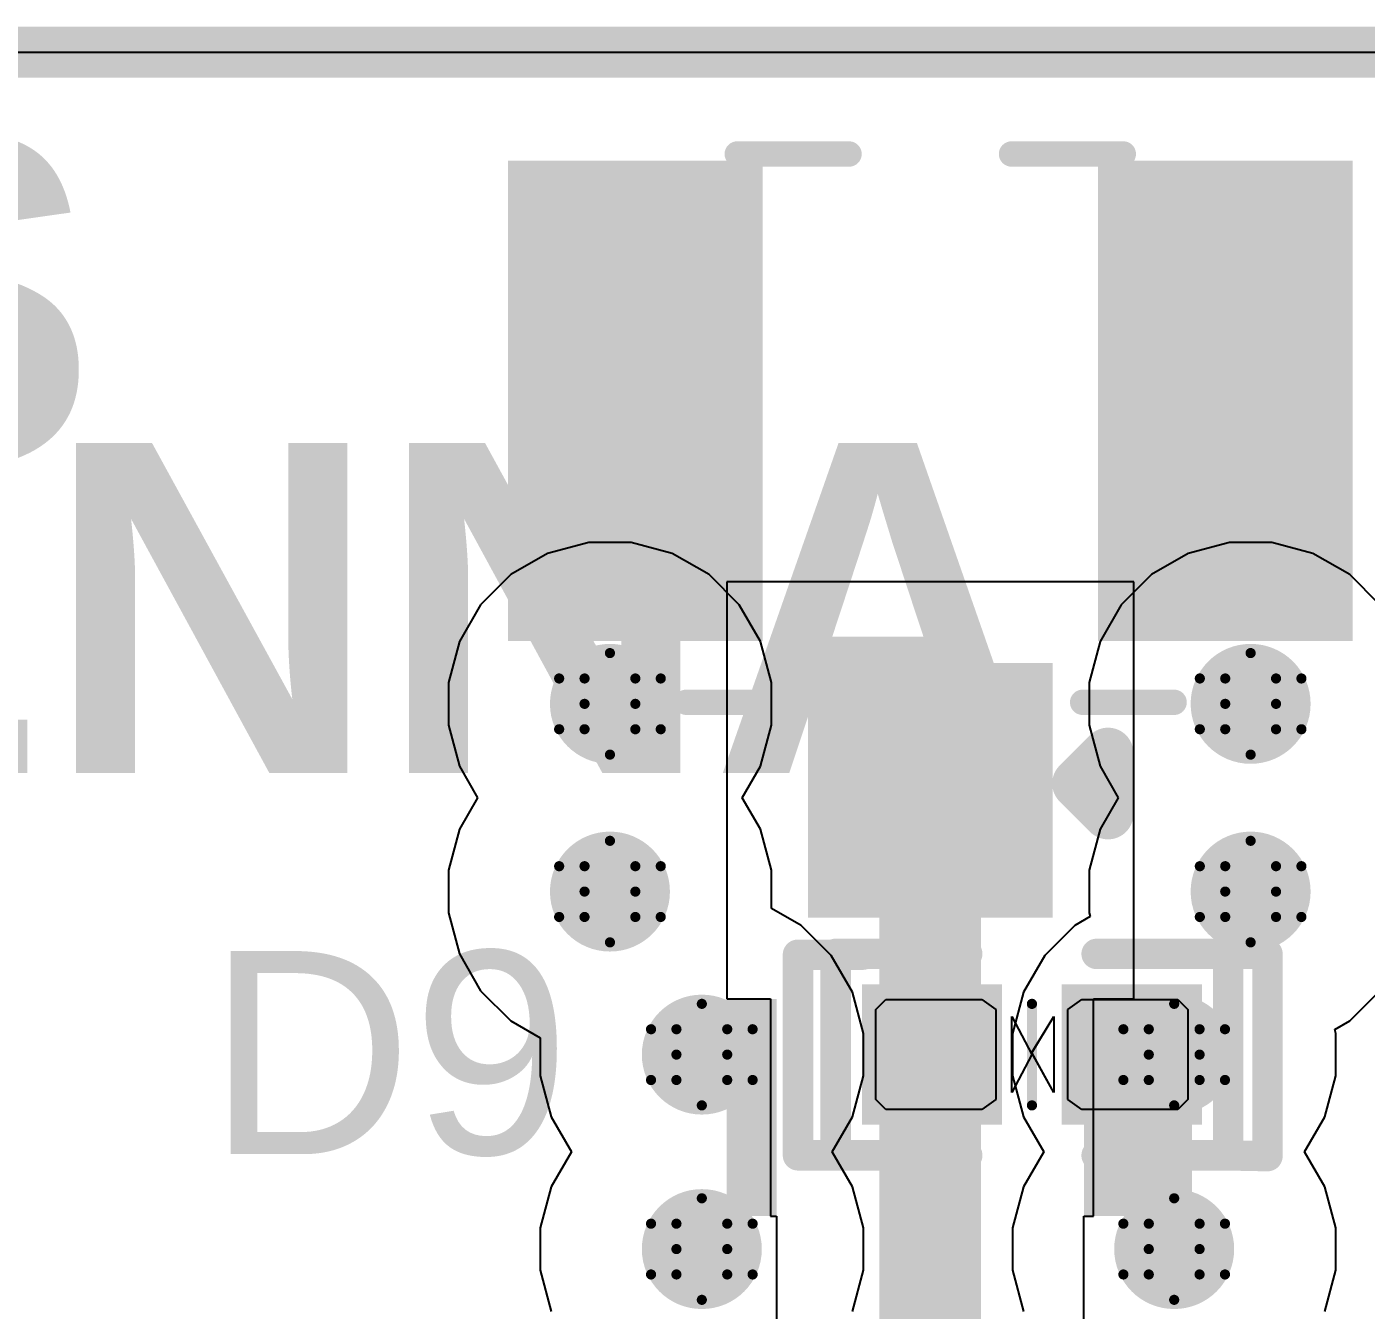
# Model space of a CAD drawing. Header units: inches. Extents: x -3 to 5437, y -3 to 5435.
# Drawn here: x 72.14 to 78.84, y 114.93 to 121.35 of the extents above; entities that cross this region are included whole.
import ezdxf

# ---------------------------------------------------------------- set-up
doc = ezdxf.new("R2010")
doc.units = ezdxf.units.IN
for name, color, linetype in [('Board Outline', 216, 'Continuous'), ('Bottom Layer', 5, 'Continuous'), ('Drill Drawing', 1, 'Continuous'), ('GND', 16, 'Continuous'), ('Mechanical 15', 56, 'Continuous'), ('PWR', 76, 'Continuous'), ('Top Layer', 1, 'Continuous'), ('Top Overlay', 2, 'Continuous'), ('Top Paste', 8, 'Continuous'), ('Top Solder', 216, 'Continuous'), ('Via Holes', 16, 'Continuous')]:
    doc.layers.add(name, color=color, linetype=linetype)
doc.styles.add('Arial', font='', dxfattribs={"height": 0.2})
doc.styles.add('Arial_Bold', font='', dxfattribs={"height": 0.2})
doc.styles.get('Arial').set_extended_font_data('Arial')
doc.styles.get('Arial_Bold').set_extended_font_data('Arial', bold=True)

# ---------------------------------------------------------------- blocks, each defined once
blk = doc.blocks.new('TPESD0402G03V_69')
at = {"layer": 'Top Layer'}
for points in [[(-0.8, 0.3), (-0.2, 0.3), (-0.2, -0.3), (-0.8, -0.3)], [(0.2, 0.3), (0.8, 0.3), (0.8, -0.3), (0.2, -0.3)]]:
    blk.add_hatch(color=1, dxfattribs=at).paths.add_polyline_path(points)
at = {"layer": 'Top Solder'}
for points in [[(-0.8508, 0.3508), (-0.1492, 0.3508), (-0.1492, -0.3508), (-0.8508, -0.3508)], [(0.1492, 0.3508), (0.8508, 0.3508), (0.8508, -0.3508), (0.1492, -0.3508)]]:
    blk.add_hatch(color=216, dxfattribs=at).paths.add_polyline_path(points)
at = {"layer": 'Mechanical 15'}
for p, q in [((-0.1099, 0.19), (0.0001, -0.0098)), ((-0.1099, -0.0099), (-0.1099, 0.19)), ((0.0001, 0.0001), (0.1002, 0.19)), ((0.1002, 0.19), (0.1002, -0.1899)), ((0.1002, -0.1899), (0.0001, 0.0001)), ((0.0001, -0.0098), (-0.1099, -0.1899)), ((-0.1099, -0.1899), (-0.1099, -0.0099))]:
    blk.add_line(p, q, dxfattribs=at)
at = {"layer": 'Top Overlay'}
for p, q in [((-0.11, -0.0099), (-0.1099, 0.1901)), ((-0.1099, 0.1901), (0.0001, -0.0097)), ((0.0001, 0.0001), (0.1001, 0.1901)), ((0.1001, 0.1901), (0.1001, -0.1899)), ((0.1001, -0.1899), (0.0001, 0.0001)), ((-0.1099, -0.1899), (-0.11, -0.0099)), ((0.0001, -0.0097), (-0.1099, -0.1899))]:
    blk.add_line(p, q, dxfattribs=at)
for points in [[(-1.1777, 0.5081, 0.152, 0.152, 0), (-1.1777, -0.5039, 0.152, 0.152, 0)], [(-0.9811, 0.5042, 0.152, 0.152, 0), (-1.1777, 0.5081, 0.152, 0.152, 0)], [(-0.9811, 0.5042, 0.1524, 0.1524, 0), (-0.9811, -0.5039, 0.1524, 0.1524, 0)], [(-0.3235, 0.5042, 0.1524, 0.1524, 0), (-0.9811, 0.5042, 0.1524, 0.1524, 0)], [(-0.9811, 0.5042, 0.1524, 0.1524, 0), (-0.9811, -0.5039, 0.1524, 0.1524, 0)], [(0.9815, 0.504, 0.1524, 0.1524, 0), (0.3239, 0.504, 0.1524, 0.1524, 0)], [(0.9815, 0.504, 0.1524, 0.1524, 0), (0.9815, -0.504, 0.1524, 0.1524, 0)], [(1.1702, 0.504, 0.152, 0.152, 0), (0.9815, 0.504, 0.152, 0.152, 0)], [(1.1702, 0.504, 0.152, 0.152, 0), (1.1702, -0.4999, 0.152, 0.152, 0)], [(0.0001, 0.2541, 0.051, 0.051, 0), (0.0001, -0.2539, 0.051, 0.051, 0)], [(-0.9745, -0.5039, 0.152, 0.152, 0), (-1.1777, -0.5039, 0.152, 0.152, 0)], [(-0.9811, -0.5039, 0.152, 0.152, 0), (-1.1698, -0.5039, 0.152, 0.152, 0)], [(-0.3235, -0.5039, 0.1524, 0.1524, 0), (-0.9811, -0.5039, 0.1524, 0.1524, 0)], [(-0.3235, -0.5039, 0.1524, 0.1524, 0), (-0.9811, -0.5039, 0.1524, 0.1524, 0)], [(0.9815, -0.504, 0.1524, 0.1524, 0), (0.3239, -0.504, 0.1524, 0.1524, 0)], [(1.1702, -0.4999, 0.152, 0.152, 0), (0.8471, -0.4999, 0.152, 0.152, 0)]]:
    blk.add_lwpolyline(points, format="xyseb", dxfattribs=at)
for points in [[(-1.2157, 0.5081, 0.076, 0.076, 1), (-1.1397, 0.5081, 0.076, 0.076, 1)], [(-1.2157, 0.5081, 0.076, 0.076, 1), (-1.1397, 0.5081, 0.076, 0.076, 1)], [(-1.0192, 0.5042, 0.0762, 0.0762, 1), (-0.943, 0.5042, 0.0762, 0.0762, 1)], [(-1.0192, 0.5042, 0.0762, 0.0762, 1), (-0.943, 0.5042, 0.0762, 0.0762, 1)], [(-1.0192, 0.5042, 0.0762, 0.0762, 1), (-0.943, 0.5042, 0.0762, 0.0762, 1)], [(-1.0191, 0.5042, 0.076, 0.076, 1), (-0.9431, 0.5042, 0.076, 0.076, 1)], [(-0.3616, 0.5042, 0.0762, 0.0762, 1), (-0.2854, 0.5042, 0.0762, 0.0762, 1)], [(0.2858, 0.504, 0.0762, 0.0762, 1), (0.362, 0.504, 0.0762, 0.0762, 1)], [(0.9434, 0.504, 0.0762, 0.0762, 1), (1.0196, 0.504, 0.0762, 0.0762, 1)], [(0.9434, 0.504, 0.0762, 0.0762, 1), (1.0196, 0.504, 0.0762, 0.0762, 1)], [(0.9435, 0.504, 0.076, 0.076, 1), (1.0195, 0.504, 0.076, 0.076, 1)], [(1.1322, 0.504, 0.076, 0.076, 1), (1.2082, 0.504, 0.076, 0.076, 1)], [(1.1322, 0.504, 0.076, 0.076, 1), (1.2082, 0.504, 0.076, 0.076, 1)], [(-0.0127, 0.2541, 0.0255, 0.0255, 1), (0.0128, 0.2541, 0.0255, 0.0255, 1)], [(-0.0127, -0.2539, 0.0255, 0.0255, 1), (0.0128, -0.2539, 0.0255, 0.0255, 1)], [(-1.2157, -0.5039, 0.076, 0.076, 1), (-1.1397, -0.5039, 0.076, 0.076, 1)], [(-1.2157, -0.5039, 0.076, 0.076, 1), (-1.1397, -0.5039, 0.076, 0.076, 1)], [(-1.2078, -0.5039, 0.076, 0.076, 1), (-1.1318, -0.5039, 0.076, 0.076, 1)], [(-1.0192, -0.5039, 0.0762, 0.0762, 1), (-0.943, -0.5039, 0.0762, 0.0762, 1)], [(-1.0192, -0.5039, 0.0762, 0.0762, 1), (-0.943, -0.5039, 0.0762, 0.0762, 1)], [(-1.0192, -0.5039, 0.0762, 0.0762, 1), (-0.943, -0.5039, 0.0762, 0.0762, 1)], [(-1.0192, -0.5039, 0.0762, 0.0762, 1), (-0.943, -0.5039, 0.0762, 0.0762, 1)], [(-1.0191, -0.5039, 0.076, 0.076, 1), (-0.9431, -0.5039, 0.076, 0.076, 1)], [(-1.0125, -0.5039, 0.076, 0.076, 1), (-0.9365, -0.5039, 0.076, 0.076, 1)], [(-0.3616, -0.5039, 0.0762, 0.0762, 1), (-0.2854, -0.5039, 0.0762, 0.0762, 1)], [(-0.3616, -0.5039, 0.0762, 0.0762, 1), (-0.2854, -0.5039, 0.0762, 0.0762, 1)], [(0.2858, -0.504, 0.0762, 0.0762, 1), (0.362, -0.504, 0.0762, 0.0762, 1)], [(0.8091, -0.4999, 0.076, 0.076, 1), (0.8851, -0.4999, 0.076, 0.076, 1)], [(0.9434, -0.504, 0.0762, 0.0762, 1), (1.0196, -0.504, 0.0762, 0.0762, 1)], [(0.9434, -0.504, 0.0762, 0.0762, 1), (1.0196, -0.504, 0.0762, 0.0762, 1)], [(1.1322, -0.4999, 0.076, 0.076, 1), (1.2082, -0.4999, 0.076, 0.076, 1)], [(1.1322, -0.4999, 0.076, 0.076, 1), (1.2082, -0.4999, 0.076, 0.076, 1)]]:
    blk.add_lwpolyline(points, format="xyseb", close=True, dxfattribs=at)
at = {"layer": 'Top Paste'}
for p, q in [((-0.78, 0.2247), (-0.7299, 0.2748)), ((-0.7299, 0.2748), (-0.2499, 0.2748)), ((-0.2499, 0.2748), (-0.18, 0.2247)), ((0.1801, 0.2247), (0.2501, 0.2748)), ((0.2501, 0.2748), (0.73, 0.2748)), ((0.73, 0.2748), (0.7801, 0.2247)), ((-0.78, -0.2252), (-0.78, 0.2247)), ((-0.18, 0.2247), (-0.18, -0.2252)), ((0.1801, -0.2252), (0.1801, 0.2247)), ((0.7801, 0.2247), (0.7801, -0.2252)), ((-0.7299, -0.2753), (-0.78, -0.2252)), ((-0.18, -0.2252), (-0.2499, -0.2753)), ((0.2501, -0.2753), (0.1801, -0.2252)), ((0.7801, -0.2252), (0.73, -0.2753)), ((-0.2499, -0.2753), (-0.7299, -0.2753)), ((0.73, -0.2753), (0.2501, -0.2753))]:
    blk.add_line(p, q, dxfattribs=at)
blk = doc.blocks.new('U_FL_R_SMT_1_80___207')
at = {"layer": 'Top Layer'}
for points in [[(-2.01, 2.0742), (-0.94, 2.0742), (-0.94, -0.1258), (-2.01, -0.1258)], [(0.94, 2.0742), (2.01, 2.0742), (2.01, -0.1258), (0.94, -0.1258)], [(-0.51, -0.4392), (0.51, -0.4392), (0.51, -1.5092), (-0.51, -1.5092)]]:
    blk.add_hatch(color=1, dxfattribs=at).paths.add_polyline_path(points)
at = {"layer": 'Top Paste'}
for points in [[(-2.01, 2.0742), (-0.94, 2.0742), (-0.94, -0.1258), (-2.01, -0.1258)], [(0.94, 2.0742), (2.01, 2.0742), (2.01, -0.1258), (0.94, -0.1258)], [(-0.51, -0.4392), (0.51, -0.4392), (0.51, -1.5092), (-0.51, -1.5092)]]:
    blk.add_hatch(color=8, dxfattribs=at).paths.add_polyline_path(points)
at = {"layer": 'Top Solder'}
for points in [[(-2.1116, 2.1758), (-0.8384, 2.1758), (-0.8384, -0.2274), (-2.1116, -0.2274)], [(0.8384, 2.1758), (2.1116, 2.1758), (2.1116, -0.2274), (0.8384, -0.2274)], [(-0.6116, -0.3376), (0.6116, -0.3376), (0.6116, -1.6108), (-0.6116, -1.6108)]]:
    blk.add_hatch(color=216, dxfattribs=at).paths.add_polyline_path(points)
at = {"layer": 'Top Overlay'}
for points in [[(-0.9652, 2.2098, 0.127, 0.127, 0), (-0.4064, 2.2098, 0.127, 0.127, 0)], [(0.4064, 2.2098, 0.127, 0.127, 0), (0.9652, 2.2098, 0.127, 0.127, 0)], [(-1.2192, -0.5334, 0.127, 0.127, 0), (-0.762, -0.5334, 0.127, 0.127, 0)], [(0.762, -0.5334, 0.127, 0.127, 0), (1.2192, -0.5334, 0.127, 0.127, 0)], [(0.7366, -0.9398, 0.254, 0.254, 0), (0.889, -0.7874, 0.254, 0.254, 0)], [(0.889, -1.0922, 0.254, 0.254, 0), (0.889, -0.7874, 0.254, 0.254, 0)], [(0.7366, -0.9398, 0.254, 0.254, 0), (0.889, -1.0922, 0.254, 0.254, 0)]]:
    blk.add_lwpolyline(points, format="xyseb", dxfattribs=at)
for points in [[(-0.997, 2.2098, 0.0635, 0.0635, 1), (-0.9334, 2.2098, 0.0635, 0.0635, 1)], [(-0.4381, 2.2098, 0.0635, 0.0635, 1), (-0.3746, 2.2098, 0.0635, 0.0635, 1)], [(0.3747, 2.2098, 0.0635, 0.0635, 1), (0.4382, 2.2098, 0.0635, 0.0635, 1)], [(0.9335, 2.2098, 0.0635, 0.0635, 1), (0.997, 2.2098, 0.0635, 0.0635, 1)], [(-1.251, -0.5334, 0.0635, 0.0635, 1), (-1.1874, -0.5334, 0.0635, 0.0635, 1)], [(-0.7937, -0.5334, 0.0635, 0.0635, 1), (-0.7302, -0.5334, 0.0635, 0.0635, 1)], [(0.7303, -0.5334, 0.0635, 0.0635, 1), (0.7938, -0.5334, 0.0635, 0.0635, 1)], [(1.1875, -0.5334, 0.0635, 0.0635, 1), (1.251, -0.5334, 0.0635, 0.0635, 1)], [(0.8255, -0.7874, 0.127, 0.127, 1), (0.9525, -0.7874, 0.127, 0.127, 1)], [(0.8255, -0.7874, 0.127, 0.127, 1), (0.9525, -0.7874, 0.127, 0.127, 1)], [(0.6731, -0.9398, 0.127, 0.127, 1), (0.8001, -0.9398, 0.127, 0.127, 1)], [(0.6731, -0.9398, 0.127, 0.127, 1), (0.8001, -0.9398, 0.127, 0.127, 1)], [(0.8255, -1.0922, 0.127, 0.127, 1), (0.9525, -1.0922, 0.127, 0.127, 1)], [(0.8255, -1.0922, 0.127, 0.127, 1), (0.9525, -1.0922, 0.127, 0.127, 1)]]:
    blk.add_lwpolyline(points, format="xyseb", close=True, dxfattribs=at)

msp = doc.modelspace()

# ---------------------------------------------------------------- hatches: boundary and pattern name
at = {"layer": 'Bottom Layer'}
h = msp.add_hatch(color=5, dxfattribs=at)
edge = h.paths.add_edge_path()
edge.add_arc((75.0547, 117.9599), 0.3, 0, 360)
h = msp.add_hatch(color=5, dxfattribs=at)
edge = h.paths.add_edge_path()
edge.add_arc((78.2587, 117.9599), 0.3, 0, 360)
h = msp.add_hatch(color=5, dxfattribs=at)
edge = h.paths.add_edge_path()
edge.add_arc((75.0547, 117.0207), 0.3, 0, 360)
h = msp.add_hatch(color=5, dxfattribs=at)
edge = h.paths.add_edge_path()
edge.add_arc((78.2587, 117.0207), 0.3, 0, 360)
h = msp.add_hatch(color=5, dxfattribs=at)
edge = h.paths.add_edge_path()
edge.add_arc((75.5142, 116.205), 0.3, 0, 360)
h = msp.add_hatch(color=5, dxfattribs=at)
edge = h.paths.add_edge_path()
edge.add_arc((77.8764, 116.205), 0.3, 0, 360)
h = msp.add_hatch(color=5, dxfattribs=at)
edge = h.paths.add_edge_path()
edge.add_arc((75.5142, 115.2321), 0.3, 0, 360)
h = msp.add_hatch(color=5, dxfattribs=at)
edge = h.paths.add_edge_path()
edge.add_arc((77.8764, 115.2321), 0.3, 0, 360)
at = {"layer": 'GND'}
h = msp.add_hatch(color=16, dxfattribs=at)
edge = h.paths.add_edge_path()
edge.add_arc((75.0547, 117.9599), 0.3, 0, 360)
h = msp.add_hatch(color=16, dxfattribs=at)
edge = h.paths.add_edge_path()
edge.add_arc((78.2587, 117.9599), 0.3, 0, 360)
h = msp.add_hatch(color=16, dxfattribs=at)
edge = h.paths.add_edge_path()
edge.add_arc((75.0547, 117.0207), 0.3, 0, 360)
h = msp.add_hatch(color=16, dxfattribs=at)
edge = h.paths.add_edge_path()
edge.add_arc((78.2587, 117.0207), 0.3, 0, 360)
h = msp.add_hatch(color=16, dxfattribs=at)
edge = h.paths.add_edge_path()
edge.add_arc((75.5142, 116.205), 0.3, 0, 360)
h = msp.add_hatch(color=16, dxfattribs=at)
edge = h.paths.add_edge_path()
edge.add_arc((77.8764, 116.205), 0.3, 0, 360)
h = msp.add_hatch(color=16, dxfattribs=at)
edge = h.paths.add_edge_path()
edge.add_arc((75.5142, 115.2321), 0.3, 0, 360)
h = msp.add_hatch(color=16, dxfattribs=at)
edge = h.paths.add_edge_path()
edge.add_arc((77.8764, 115.2321), 0.3, 0, 360)
at = {"layer": 'PWR'}
h = msp.add_hatch(color=76, dxfattribs=at)
edge = h.paths.add_edge_path()
edge.add_arc((75.0547, 117.9599), 0.3, 0, 360)
h = msp.add_hatch(color=76, dxfattribs=at)
edge = h.paths.add_edge_path()
edge.add_arc((78.2587, 117.9599), 0.3, 0, 360)
h = msp.add_hatch(color=76, dxfattribs=at)
edge = h.paths.add_edge_path()
edge.add_arc((75.0547, 117.0207), 0.3, 0, 360)
h = msp.add_hatch(color=76, dxfattribs=at)
edge = h.paths.add_edge_path()
edge.add_arc((78.2587, 117.0207), 0.3, 0, 360)
h = msp.add_hatch(color=76, dxfattribs=at)
edge = h.paths.add_edge_path()
edge.add_arc((75.5142, 116.205), 0.3, 0, 360)
h = msp.add_hatch(color=76, dxfattribs=at)
edge = h.paths.add_edge_path()
edge.add_arc((77.8764, 116.205), 0.3, 0, 360)
h = msp.add_hatch(color=76, dxfattribs=at)
edge = h.paths.add_edge_path()
edge.add_arc((75.5142, 115.2321), 0.3, 0, 360)
h = msp.add_hatch(color=76, dxfattribs=at)
edge = h.paths.add_edge_path()
edge.add_arc((77.8764, 115.2321), 0.3, 0, 360)
at = {"layer": 'Top Layer'}
for points in [[(74.6467, 118.3753), (75.7167, 118.3753), (75.7167, 120.5753), (74.6467, 120.5753)], [(77.5967, 118.3753), (78.6667, 118.3753), (78.6667, 120.5753), (77.5967, 120.5753)], [(75.6387, 115.397), (75.8881, 115.397), (75.8881, 116.4839), (75.6387, 116.4839)], [(77.4252, 115.397), (77.9652, 115.397), (77.9652, 116.205), (77.4252, 116.205)]]:
    msp.add_hatch(color=1, dxfattribs=at).paths.add_polyline_path(points)
h = msp.add_hatch(color=1, dxfattribs=at)
edge = h.paths.add_edge_path()
edge.add_arc((75.0547, 117.9599), 0.3, 0, 360)
h = msp.add_hatch(color=1, dxfattribs=at)
edge = h.paths.add_edge_path()
edge.add_arc((78.2587, 117.9599), 0.3, 0, 360)
h = msp.add_hatch(color=1, dxfattribs=at)
edge = h.paths.add_edge_path()
edge.add_arc((75.0547, 117.0207), 0.3, 0, 360)
h = msp.add_hatch(color=1, dxfattribs=at)
edge = h.paths.add_edge_path()
edge.add_arc((78.2587, 117.0207), 0.3, 0, 360)
h = msp.add_hatch(color=1, dxfattribs=at)
edge = h.paths.add_edge_path()
edge.add_arc((75.5142, 116.205), 0.3, 0, 360)
h = msp.add_hatch(color=1, dxfattribs=at)
edge = h.paths.add_edge_path()
edge.add_arc((77.8764, 116.205), 0.3, 0, 360)
h = msp.add_hatch(color=1, dxfattribs=at)
edge = h.paths.add_edge_path()
edge.add_arc((75.5142, 115.2321), 0.3, 0, 360)
h = msp.add_hatch(color=1, dxfattribs=at)
edge = h.paths.add_edge_path()
edge.add_arc((77.8764, 115.2321), 0.3, 0, 360)
at = {"layer": 'Via Holes'}
h = msp.add_hatch(color=7, dxfattribs=at)
edge = h.paths.add_edge_path()
edge.add_arc((75.0547, 117.9599), 0.15, 0, 360)
h = msp.add_hatch(color=7, dxfattribs=at)
edge = h.paths.add_edge_path()
edge.add_arc((78.2587, 117.9599), 0.15, 0, 360)
h = msp.add_hatch(color=7, dxfattribs=at)
edge = h.paths.add_edge_path()
edge.add_arc((75.0547, 117.0207), 0.15, 0, 360)
h = msp.add_hatch(color=7, dxfattribs=at)
edge = h.paths.add_edge_path()
edge.add_arc((78.2587, 117.0207), 0.15, 0, 360)
h = msp.add_hatch(color=7, dxfattribs=at)
edge = h.paths.add_edge_path()
edge.add_arc((75.5142, 116.205), 0.15, 0, 360)
h = msp.add_hatch(color=7, dxfattribs=at)
edge = h.paths.add_edge_path()
edge.add_arc((77.8764, 116.205), 0.15, 0, 360)
h = msp.add_hatch(color=7, dxfattribs=at)
edge = h.paths.add_edge_path()
edge.add_arc((75.5142, 115.2321), 0.15, 0, 360)
h = msp.add_hatch(color=7, dxfattribs=at)
edge = h.paths.add_edge_path()
edge.add_arc((77.8764, 115.2321), 0.15, 0, 360)

# ---------------------------------------------------------------- linework, layer by layer
at = {"layer": 'Board Outline'}
msp.add_lwpolyline([(-2.777, 121.2205, 0.254, 0.254, 0), (202.223, 121.2205, 0.254, 0.254, 0)], format="xyseb", dxfattribs=at)
at = {"layer": 'Bottom Layer'}
msp.add_line((50.2304, 121.2204), (198.6777, 121.2204), dxfattribs=at)
at = {"layer": 'Drill Drawing'}
for points in [[(74.9277, 118.0869, 0.0508, 0.0508, 0), (75.0547, 118.2139, 0.0508, 0.0508, 0)], [(75.0547, 118.2139, 0.0508, 0.0508, 0), (75.1817, 118.0869, 0.0508, 0.0508, 0)], [(78.1317, 118.0869, 0.0508, 0.0508, 0), (78.2587, 118.2139, 0.0508, 0.0508, 0)], [(78.2587, 118.2139, 0.0508, 0.0508, 0), (78.3857, 118.0869, 0.0508, 0.0508, 0)], [(74.8007, 118.0869, 0.0508, 0.0508, 0), (74.9277, 117.9599, 0.0508, 0.0508, 0)], [(74.8007, 118.0869, 0.0508, 0.0508, 0), (74.9277, 118.0869, 0.0508, 0.0508, 0)], [(75.1817, 118.0869, 0.0508, 0.0508, 0), (75.3087, 118.0869, 0.0508, 0.0508, 0)], [(75.1817, 117.9599, 0.0508, 0.0508, 0), (75.3087, 118.0869, 0.0508, 0.0508, 0)], [(78.0047, 118.0869, 0.0508, 0.0508, 0), (78.1317, 117.9599, 0.0508, 0.0508, 0)], [(78.0047, 118.0869, 0.0508, 0.0508, 0), (78.1317, 118.0869, 0.0508, 0.0508, 0)], [(78.3857, 118.0869, 0.0508, 0.0508, 0), (78.5127, 118.0869, 0.0508, 0.0508, 0)], [(78.3857, 117.9599, 0.0508, 0.0508, 0), (78.5127, 118.0869, 0.0508, 0.0508, 0)], [(74.8007, 117.8329, 0.0508, 0.0508, 0), (74.9277, 117.9599, 0.0508, 0.0508, 0)], [(75.1817, 117.9599, 0.0508, 0.0508, 0), (75.3087, 117.8329, 0.0508, 0.0508, 0)], [(78.0047, 117.8329, 0.0508, 0.0508, 0), (78.1317, 117.9599, 0.0508, 0.0508, 0)], [(78.3857, 117.9599, 0.0508, 0.0508, 0), (78.5127, 117.8329, 0.0508, 0.0508, 0)], [(74.8007, 117.8329, 0.0508, 0.0508, 0), (74.9277, 117.8329, 0.0508, 0.0508, 0)], [(74.9277, 117.8329, 0.0508, 0.0508, 0), (75.0547, 117.7059, 0.0508, 0.0508, 0)], [(75.0547, 117.7059, 0.0508, 0.0508, 0), (75.1817, 117.8329, 0.0508, 0.0508, 0)], [(75.1817, 117.8329, 0.0508, 0.0508, 0), (75.3087, 117.8329, 0.0508, 0.0508, 0)], [(78.0047, 117.8329, 0.0508, 0.0508, 0), (78.1317, 117.8329, 0.0508, 0.0508, 0)], [(78.1317, 117.8329, 0.0508, 0.0508, 0), (78.2587, 117.7059, 0.0508, 0.0508, 0)], [(78.2587, 117.7059, 0.0508, 0.0508, 0), (78.3857, 117.8329, 0.0508, 0.0508, 0)], [(78.3857, 117.8329, 0.0508, 0.0508, 0), (78.5127, 117.8329, 0.0508, 0.0508, 0)], [(74.9277, 117.1477, 0.0508, 0.0508, 0), (75.0547, 117.2747, 0.0508, 0.0508, 0)], [(75.0547, 117.2747, 0.0508, 0.0508, 0), (75.1817, 117.1477, 0.0508, 0.0508, 0)], [(78.1317, 117.1477, 0.0508, 0.0508, 0), (78.2587, 117.2747, 0.0508, 0.0508, 0)], [(78.2587, 117.2747, 0.0508, 0.0508, 0), (78.3857, 117.1477, 0.0508, 0.0508, 0)], [(74.8007, 117.1477, 0.0508, 0.0508, 0), (74.9277, 117.0207, 0.0508, 0.0508, 0)], [(74.8007, 117.1477, 0.0508, 0.0508, 0), (74.9277, 117.1477, 0.0508, 0.0508, 0)], [(75.1817, 117.1477, 0.0508, 0.0508, 0), (75.3087, 117.1477, 0.0508, 0.0508, 0)], [(75.1817, 117.0207, 0.0508, 0.0508, 0), (75.3087, 117.1477, 0.0508, 0.0508, 0)], [(78.0047, 117.1477, 0.0508, 0.0508, 0), (78.1317, 117.0207, 0.0508, 0.0508, 0)], [(78.0047, 117.1477, 0.0508, 0.0508, 0), (78.1317, 117.1477, 0.0508, 0.0508, 0)], [(78.3857, 117.1477, 0.0508, 0.0508, 0), (78.5127, 117.1477, 0.0508, 0.0508, 0)], [(78.3857, 117.0207, 0.0508, 0.0508, 0), (78.5127, 117.1477, 0.0508, 0.0508, 0)], [(74.8007, 116.8937, 0.0508, 0.0508, 0), (74.9277, 117.0207, 0.0508, 0.0508, 0)], [(75.1817, 117.0207, 0.0508, 0.0508, 0), (75.3087, 116.8937, 0.0508, 0.0508, 0)], [(78.0047, 116.8937, 0.0508, 0.0508, 0), (78.1317, 117.0207, 0.0508, 0.0508, 0)], [(78.3857, 117.0207, 0.0508, 0.0508, 0), (78.5127, 116.8937, 0.0508, 0.0508, 0)], [(74.8007, 116.8937, 0.0508, 0.0508, 0), (74.9277, 116.8937, 0.0508, 0.0508, 0)], [(74.9277, 116.8937, 0.0508, 0.0508, 0), (75.0547, 116.7667, 0.0508, 0.0508, 0)], [(75.0547, 116.7667, 0.0508, 0.0508, 0), (75.1817, 116.8937, 0.0508, 0.0508, 0)], [(75.1817, 116.8937, 0.0508, 0.0508, 0), (75.3087, 116.8937, 0.0508, 0.0508, 0)], [(78.0047, 116.8937, 0.0508, 0.0508, 0), (78.1317, 116.8937, 0.0508, 0.0508, 0)], [(78.1317, 116.8937, 0.0508, 0.0508, 0), (78.2587, 116.7667, 0.0508, 0.0508, 0)], [(78.2587, 116.7667, 0.0508, 0.0508, 0), (78.3857, 116.8937, 0.0508, 0.0508, 0)], [(78.3857, 116.8937, 0.0508, 0.0508, 0), (78.5127, 116.8937, 0.0508, 0.0508, 0)], [(75.3872, 116.332, 0.0508, 0.0508, 0), (75.5142, 116.459, 0.0508, 0.0508, 0)], [(75.5142, 116.459, 0.0508, 0.0508, 0), (75.6412, 116.332, 0.0508, 0.0508, 0)], [(77.7494, 116.332, 0.0508, 0.0508, 0), (77.8764, 116.459, 0.0508, 0.0508, 0)], [(77.8764, 116.459, 0.0508, 0.0508, 0), (78.0034, 116.332, 0.0508, 0.0508, 0)], [(75.2602, 116.332, 0.0508, 0.0508, 0), (75.3872, 116.205, 0.0508, 0.0508, 0)], [(75.2602, 116.332, 0.0508, 0.0508, 0), (75.3872, 116.332, 0.0508, 0.0508, 0)], [(75.6412, 116.332, 0.0508, 0.0508, 0), (75.7682, 116.332, 0.0508, 0.0508, 0)], [(75.6412, 116.205, 0.0508, 0.0508, 0), (75.7682, 116.332, 0.0508, 0.0508, 0)], [(77.6224, 116.332, 0.0508, 0.0508, 0), (77.7494, 116.205, 0.0508, 0.0508, 0)], [(77.6224, 116.332, 0.0508, 0.0508, 0), (77.7494, 116.332, 0.0508, 0.0508, 0)], [(78.0034, 116.332, 0.0508, 0.0508, 0), (78.1304, 116.332, 0.0508, 0.0508, 0)], [(78.0034, 116.205, 0.0508, 0.0508, 0), (78.1304, 116.332, 0.0508, 0.0508, 0)], [(75.2602, 116.078, 0.0508, 0.0508, 0), (75.3872, 116.205, 0.0508, 0.0508, 0)], [(75.6412, 116.205, 0.0508, 0.0508, 0), (75.7682, 116.078, 0.0508, 0.0508, 0)], [(77.6224, 116.078, 0.0508, 0.0508, 0), (77.7494, 116.205, 0.0508, 0.0508, 0)], [(78.0034, 116.205, 0.0508, 0.0508, 0), (78.1304, 116.078, 0.0508, 0.0508, 0)], [(75.2602, 116.078, 0.0508, 0.0508, 0), (75.3872, 116.078, 0.0508, 0.0508, 0)], [(75.3872, 116.078, 0.0508, 0.0508, 0), (75.5142, 115.951, 0.0508, 0.0508, 0)], [(75.5142, 115.951, 0.0508, 0.0508, 0), (75.6412, 116.078, 0.0508, 0.0508, 0)], [(75.6412, 116.078, 0.0508, 0.0508, 0), (75.7682, 116.078, 0.0508, 0.0508, 0)], [(77.6224, 116.078, 0.0508, 0.0508, 0), (77.7494, 116.078, 0.0508, 0.0508, 0)], [(77.7494, 116.078, 0.0508, 0.0508, 0), (77.8764, 115.951, 0.0508, 0.0508, 0)], [(77.8764, 115.951, 0.0508, 0.0508, 0), (78.0034, 116.078, 0.0508, 0.0508, 0)], [(78.0034, 116.078, 0.0508, 0.0508, 0), (78.1304, 116.078, 0.0508, 0.0508, 0)], [(75.3872, 115.3591, 0.0508, 0.0508, 0), (75.5142, 115.4861, 0.0508, 0.0508, 0)], [(75.5142, 115.4861, 0.0508, 0.0508, 0), (75.6412, 115.3591, 0.0508, 0.0508, 0)], [(77.7494, 115.3591, 0.0508, 0.0508, 0), (77.8764, 115.4861, 0.0508, 0.0508, 0)], [(77.8764, 115.4861, 0.0508, 0.0508, 0), (78.0034, 115.3591, 0.0508, 0.0508, 0)], [(75.2602, 115.3591, 0.0508, 0.0508, 0), (75.3872, 115.2321, 0.0508, 0.0508, 0)], [(75.2602, 115.3591, 0.0508, 0.0508, 0), (75.3872, 115.3591, 0.0508, 0.0508, 0)], [(75.6412, 115.3591, 0.0508, 0.0508, 0), (75.7682, 115.3591, 0.0508, 0.0508, 0)], [(75.6412, 115.2321, 0.0508, 0.0508, 0), (75.7682, 115.3591, 0.0508, 0.0508, 0)], [(77.6224, 115.3591, 0.0508, 0.0508, 0), (77.7494, 115.2321, 0.0508, 0.0508, 0)], [(77.6224, 115.3591, 0.0508, 0.0508, 0), (77.7494, 115.3591, 0.0508, 0.0508, 0)], [(78.0034, 115.3591, 0.0508, 0.0508, 0), (78.1304, 115.3591, 0.0508, 0.0508, 0)], [(78.0034, 115.2321, 0.0508, 0.0508, 0), (78.1304, 115.3591, 0.0508, 0.0508, 0)], [(75.2602, 115.1051, 0.0508, 0.0508, 0), (75.3872, 115.2321, 0.0508, 0.0508, 0)], [(75.6412, 115.2321, 0.0508, 0.0508, 0), (75.7682, 115.1051, 0.0508, 0.0508, 0)], [(77.6224, 115.1051, 0.0508, 0.0508, 0), (77.7494, 115.2321, 0.0508, 0.0508, 0)], [(78.0034, 115.2321, 0.0508, 0.0508, 0), (78.1304, 115.1051, 0.0508, 0.0508, 0)], [(75.2602, 115.1051, 0.0508, 0.0508, 0), (75.3872, 115.1051, 0.0508, 0.0508, 0)], [(75.3872, 115.1051, 0.0508, 0.0508, 0), (75.5142, 114.9781, 0.0508, 0.0508, 0)], [(75.5142, 114.9781, 0.0508, 0.0508, 0), (75.6412, 115.1051, 0.0508, 0.0508, 0)], [(75.6412, 115.1051, 0.0508, 0.0508, 0), (75.7682, 115.1051, 0.0508, 0.0508, 0)], [(77.6224, 115.1051, 0.0508, 0.0508, 0), (77.7494, 115.1051, 0.0508, 0.0508, 0)], [(77.7494, 115.1051, 0.0508, 0.0508, 0), (77.8764, 114.9781, 0.0508, 0.0508, 0)], [(77.8764, 114.9781, 0.0508, 0.0508, 0), (78.0034, 115.1051, 0.0508, 0.0508, 0)], [(78.0034, 115.1051, 0.0508, 0.0508, 0), (78.1304, 115.1051, 0.0508, 0.0508, 0)]]:
    msp.add_lwpolyline(points, format="xyseb", dxfattribs=at)
for points in [[(75.042, 118.2139, 0.0254, 0.0254, 1), (75.0674, 118.2139, 0.0254, 0.0254, 1)], [(75.042, 118.2139, 0.0254, 0.0254, 1), (75.0674, 118.2139, 0.0254, 0.0254, 1)], [(78.246, 118.2139, 0.0254, 0.0254, 1), (78.2714, 118.2139, 0.0254, 0.0254, 1)], [(78.246, 118.2139, 0.0254, 0.0254, 1), (78.2714, 118.2139, 0.0254, 0.0254, 1)], [(74.788, 118.0869, 0.0254, 0.0254, 1), (74.8134, 118.0869, 0.0254, 0.0254, 1)], [(74.788, 118.0869, 0.0254, 0.0254, 1), (74.8134, 118.0869, 0.0254, 0.0254, 1)], [(74.915, 118.0869, 0.0254, 0.0254, 1), (74.9404, 118.0869, 0.0254, 0.0254, 1)], [(74.915, 118.0869, 0.0254, 0.0254, 1), (74.9404, 118.0869, 0.0254, 0.0254, 1)], [(75.169, 118.0869, 0.0254, 0.0254, 1), (75.1944, 118.0869, 0.0254, 0.0254, 1)], [(75.169, 118.0869, 0.0254, 0.0254, 1), (75.1944, 118.0869, 0.0254, 0.0254, 1)], [(75.296, 118.0869, 0.0254, 0.0254, 1), (75.3214, 118.0869, 0.0254, 0.0254, 1)], [(75.296, 118.0869, 0.0254, 0.0254, 1), (75.3214, 118.0869, 0.0254, 0.0254, 1)], [(77.992, 118.0869, 0.0254, 0.0254, 1), (78.0174, 118.0869, 0.0254, 0.0254, 1)], [(77.992, 118.0869, 0.0254, 0.0254, 1), (78.0174, 118.0869, 0.0254, 0.0254, 1)], [(78.119, 118.0869, 0.0254, 0.0254, 1), (78.1444, 118.0869, 0.0254, 0.0254, 1)], [(78.119, 118.0869, 0.0254, 0.0254, 1), (78.1444, 118.0869, 0.0254, 0.0254, 1)], [(78.373, 118.0869, 0.0254, 0.0254, 1), (78.3984, 118.0869, 0.0254, 0.0254, 1)], [(78.373, 118.0869, 0.0254, 0.0254, 1), (78.3984, 118.0869, 0.0254, 0.0254, 1)], [(78.5, 118.0869, 0.0254, 0.0254, 1), (78.5254, 118.0869, 0.0254, 0.0254, 1)], [(78.5, 118.0869, 0.0254, 0.0254, 1), (78.5254, 118.0869, 0.0254, 0.0254, 1)], [(74.915, 117.9599, 0.0254, 0.0254, 1), (74.9404, 117.9599, 0.0254, 0.0254, 1)], [(74.915, 117.9599, 0.0254, 0.0254, 1), (74.9404, 117.9599, 0.0254, 0.0254, 1)], [(75.169, 117.9599, 0.0254, 0.0254, 1), (75.1944, 117.9599, 0.0254, 0.0254, 1)], [(75.169, 117.9599, 0.0254, 0.0254, 1), (75.1944, 117.9599, 0.0254, 0.0254, 1)], [(78.119, 117.9599, 0.0254, 0.0254, 1), (78.1444, 117.9599, 0.0254, 0.0254, 1)], [(78.119, 117.9599, 0.0254, 0.0254, 1), (78.1444, 117.9599, 0.0254, 0.0254, 1)], [(78.373, 117.9599, 0.0254, 0.0254, 1), (78.3984, 117.9599, 0.0254, 0.0254, 1)], [(78.373, 117.9599, 0.0254, 0.0254, 1), (78.3984, 117.9599, 0.0254, 0.0254, 1)], [(74.788, 117.8329, 0.0254, 0.0254, 1), (74.8134, 117.8329, 0.0254, 0.0254, 1)], [(74.788, 117.8329, 0.0254, 0.0254, 1), (74.8134, 117.8329, 0.0254, 0.0254, 1)], [(74.915, 117.8329, 0.0254, 0.0254, 1), (74.9404, 117.8329, 0.0254, 0.0254, 1)], [(74.915, 117.8329, 0.0254, 0.0254, 1), (74.9404, 117.8329, 0.0254, 0.0254, 1)], [(75.169, 117.8329, 0.0254, 0.0254, 1), (75.1944, 117.8329, 0.0254, 0.0254, 1)], [(75.169, 117.8329, 0.0254, 0.0254, 1), (75.1944, 117.8329, 0.0254, 0.0254, 1)], [(75.296, 117.8329, 0.0254, 0.0254, 1), (75.3214, 117.8329, 0.0254, 0.0254, 1)], [(75.296, 117.8329, 0.0254, 0.0254, 1), (75.3214, 117.8329, 0.0254, 0.0254, 1)], [(77.992, 117.8329, 0.0254, 0.0254, 1), (78.0174, 117.8329, 0.0254, 0.0254, 1)], [(77.992, 117.8329, 0.0254, 0.0254, 1), (78.0174, 117.8329, 0.0254, 0.0254, 1)], [(78.119, 117.8329, 0.0254, 0.0254, 1), (78.1444, 117.8329, 0.0254, 0.0254, 1)], [(78.119, 117.8329, 0.0254, 0.0254, 1), (78.1444, 117.8329, 0.0254, 0.0254, 1)], [(78.373, 117.8329, 0.0254, 0.0254, 1), (78.3984, 117.8329, 0.0254, 0.0254, 1)], [(78.373, 117.8329, 0.0254, 0.0254, 1), (78.3984, 117.8329, 0.0254, 0.0254, 1)], [(78.5, 117.8329, 0.0254, 0.0254, 1), (78.5254, 117.8329, 0.0254, 0.0254, 1)], [(78.5, 117.8329, 0.0254, 0.0254, 1), (78.5254, 117.8329, 0.0254, 0.0254, 1)], [(75.042, 117.7059, 0.0254, 0.0254, 1), (75.0674, 117.7059, 0.0254, 0.0254, 1)], [(75.042, 117.7059, 0.0254, 0.0254, 1), (75.0674, 117.7059, 0.0254, 0.0254, 1)], [(78.246, 117.7059, 0.0254, 0.0254, 1), (78.2714, 117.7059, 0.0254, 0.0254, 1)], [(78.246, 117.7059, 0.0254, 0.0254, 1), (78.2714, 117.7059, 0.0254, 0.0254, 1)], [(75.042, 117.2747, 0.0254, 0.0254, 1), (75.0674, 117.2747, 0.0254, 0.0254, 1)], [(75.042, 117.2747, 0.0254, 0.0254, 1), (75.0674, 117.2747, 0.0254, 0.0254, 1)], [(78.246, 117.2747, 0.0254, 0.0254, 1), (78.2714, 117.2747, 0.0254, 0.0254, 1)], [(78.246, 117.2747, 0.0254, 0.0254, 1), (78.2714, 117.2747, 0.0254, 0.0254, 1)], [(74.788, 117.1477, 0.0254, 0.0254, 1), (74.8134, 117.1477, 0.0254, 0.0254, 1)], [(74.788, 117.1477, 0.0254, 0.0254, 1), (74.8134, 117.1477, 0.0254, 0.0254, 1)], [(74.915, 117.1477, 0.0254, 0.0254, 1), (74.9404, 117.1477, 0.0254, 0.0254, 1)], [(74.915, 117.1477, 0.0254, 0.0254, 1), (74.9404, 117.1477, 0.0254, 0.0254, 1)], [(75.169, 117.1477, 0.0254, 0.0254, 1), (75.1944, 117.1477, 0.0254, 0.0254, 1)], [(75.169, 117.1477, 0.0254, 0.0254, 1), (75.1944, 117.1477, 0.0254, 0.0254, 1)], [(75.296, 117.1477, 0.0254, 0.0254, 1), (75.3214, 117.1477, 0.0254, 0.0254, 1)], [(75.296, 117.1477, 0.0254, 0.0254, 1), (75.3214, 117.1477, 0.0254, 0.0254, 1)], [(77.992, 117.1477, 0.0254, 0.0254, 1), (78.0174, 117.1477, 0.0254, 0.0254, 1)], [(77.992, 117.1477, 0.0254, 0.0254, 1), (78.0174, 117.1477, 0.0254, 0.0254, 1)], [(78.119, 117.1477, 0.0254, 0.0254, 1), (78.1444, 117.1477, 0.0254, 0.0254, 1)], [(78.119, 117.1477, 0.0254, 0.0254, 1), (78.1444, 117.1477, 0.0254, 0.0254, 1)], [(78.373, 117.1477, 0.0254, 0.0254, 1), (78.3984, 117.1477, 0.0254, 0.0254, 1)], [(78.373, 117.1477, 0.0254, 0.0254, 1), (78.3984, 117.1477, 0.0254, 0.0254, 1)], [(78.5, 117.1477, 0.0254, 0.0254, 1), (78.5254, 117.1477, 0.0254, 0.0254, 1)], [(78.5, 117.1477, 0.0254, 0.0254, 1), (78.5254, 117.1477, 0.0254, 0.0254, 1)], [(74.915, 117.0207, 0.0254, 0.0254, 1), (74.9404, 117.0207, 0.0254, 0.0254, 1)], [(74.915, 117.0207, 0.0254, 0.0254, 1), (74.9404, 117.0207, 0.0254, 0.0254, 1)], [(75.169, 117.0207, 0.0254, 0.0254, 1), (75.1944, 117.0207, 0.0254, 0.0254, 1)], [(75.169, 117.0207, 0.0254, 0.0254, 1), (75.1944, 117.0207, 0.0254, 0.0254, 1)], [(78.119, 117.0207, 0.0254, 0.0254, 1), (78.1444, 117.0207, 0.0254, 0.0254, 1)], [(78.119, 117.0207, 0.0254, 0.0254, 1), (78.1444, 117.0207, 0.0254, 0.0254, 1)], [(78.373, 117.0207, 0.0254, 0.0254, 1), (78.3984, 117.0207, 0.0254, 0.0254, 1)], [(78.373, 117.0207, 0.0254, 0.0254, 1), (78.3984, 117.0207, 0.0254, 0.0254, 1)], [(74.788, 116.8937, 0.0254, 0.0254, 1), (74.8134, 116.8937, 0.0254, 0.0254, 1)], [(74.788, 116.8937, 0.0254, 0.0254, 1), (74.8134, 116.8937, 0.0254, 0.0254, 1)], [(74.915, 116.8937, 0.0254, 0.0254, 1), (74.9404, 116.8937, 0.0254, 0.0254, 1)], [(74.915, 116.8937, 0.0254, 0.0254, 1), (74.9404, 116.8937, 0.0254, 0.0254, 1)], [(75.169, 116.8937, 0.0254, 0.0254, 1), (75.1944, 116.8937, 0.0254, 0.0254, 1)], [(75.169, 116.8937, 0.0254, 0.0254, 1), (75.1944, 116.8937, 0.0254, 0.0254, 1)], [(75.296, 116.8937, 0.0254, 0.0254, 1), (75.3214, 116.8937, 0.0254, 0.0254, 1)], [(75.296, 116.8937, 0.0254, 0.0254, 1), (75.3214, 116.8937, 0.0254, 0.0254, 1)], [(77.992, 116.8937, 0.0254, 0.0254, 1), (78.0174, 116.8937, 0.0254, 0.0254, 1)], [(77.992, 116.8937, 0.0254, 0.0254, 1), (78.0174, 116.8937, 0.0254, 0.0254, 1)], [(78.119, 116.8937, 0.0254, 0.0254, 1), (78.1444, 116.8937, 0.0254, 0.0254, 1)], [(78.119, 116.8937, 0.0254, 0.0254, 1), (78.1444, 116.8937, 0.0254, 0.0254, 1)], [(78.373, 116.8937, 0.0254, 0.0254, 1), (78.3984, 116.8937, 0.0254, 0.0254, 1)], [(78.373, 116.8937, 0.0254, 0.0254, 1), (78.3984, 116.8937, 0.0254, 0.0254, 1)], [(78.5, 116.8937, 0.0254, 0.0254, 1), (78.5254, 116.8937, 0.0254, 0.0254, 1)], [(78.5, 116.8937, 0.0254, 0.0254, 1), (78.5254, 116.8937, 0.0254, 0.0254, 1)], [(75.042, 116.7667, 0.0254, 0.0254, 1), (75.0674, 116.7667, 0.0254, 0.0254, 1)], [(75.042, 116.7667, 0.0254, 0.0254, 1), (75.0674, 116.7667, 0.0254, 0.0254, 1)], [(78.246, 116.7667, 0.0254, 0.0254, 1), (78.2714, 116.7667, 0.0254, 0.0254, 1)], [(78.246, 116.7667, 0.0254, 0.0254, 1), (78.2714, 116.7667, 0.0254, 0.0254, 1)], [(75.5015, 116.459, 0.0254, 0.0254, 1), (75.5269, 116.459, 0.0254, 0.0254, 1)], [(75.5015, 116.459, 0.0254, 0.0254, 1), (75.5269, 116.459, 0.0254, 0.0254, 1)], [(77.8637, 116.459, 0.0254, 0.0254, 1), (77.8891, 116.459, 0.0254, 0.0254, 1)], [(77.8637, 116.459, 0.0254, 0.0254, 1), (77.8891, 116.459, 0.0254, 0.0254, 1)], [(75.2475, 116.332, 0.0254, 0.0254, 1), (75.2729, 116.332, 0.0254, 0.0254, 1)], [(75.2475, 116.332, 0.0254, 0.0254, 1), (75.2729, 116.332, 0.0254, 0.0254, 1)], [(75.3745, 116.332, 0.0254, 0.0254, 1), (75.3999, 116.332, 0.0254, 0.0254, 1)], [(75.3745, 116.332, 0.0254, 0.0254, 1), (75.3999, 116.332, 0.0254, 0.0254, 1)], [(75.6285, 116.332, 0.0254, 0.0254, 1), (75.6539, 116.332, 0.0254, 0.0254, 1)], [(75.6285, 116.332, 0.0254, 0.0254, 1), (75.6539, 116.332, 0.0254, 0.0254, 1)], [(75.7555, 116.332, 0.0254, 0.0254, 1), (75.7809, 116.332, 0.0254, 0.0254, 1)], [(75.7555, 116.332, 0.0254, 0.0254, 1), (75.7809, 116.332, 0.0254, 0.0254, 1)], [(77.6097, 116.332, 0.0254, 0.0254, 1), (77.6351, 116.332, 0.0254, 0.0254, 1)], [(77.6097, 116.332, 0.0254, 0.0254, 1), (77.6351, 116.332, 0.0254, 0.0254, 1)], [(77.7367, 116.332, 0.0254, 0.0254, 1), (77.7621, 116.332, 0.0254, 0.0254, 1)], [(77.7367, 116.332, 0.0254, 0.0254, 1), (77.7621, 116.332, 0.0254, 0.0254, 1)], [(77.9907, 116.332, 0.0254, 0.0254, 1), (78.0161, 116.332, 0.0254, 0.0254, 1)], [(77.9907, 116.332, 0.0254, 0.0254, 1), (78.0161, 116.332, 0.0254, 0.0254, 1)], [(78.1177, 116.332, 0.0254, 0.0254, 1), (78.1431, 116.332, 0.0254, 0.0254, 1)], [(78.1177, 116.332, 0.0254, 0.0254, 1), (78.1431, 116.332, 0.0254, 0.0254, 1)], [(75.3745, 116.205, 0.0254, 0.0254, 1), (75.3999, 116.205, 0.0254, 0.0254, 1)], [(75.3745, 116.205, 0.0254, 0.0254, 1), (75.3999, 116.205, 0.0254, 0.0254, 1)], [(75.6285, 116.205, 0.0254, 0.0254, 1), (75.6539, 116.205, 0.0254, 0.0254, 1)], [(75.6285, 116.205, 0.0254, 0.0254, 1), (75.6539, 116.205, 0.0254, 0.0254, 1)], [(77.7367, 116.205, 0.0254, 0.0254, 1), (77.7621, 116.205, 0.0254, 0.0254, 1)], [(77.7367, 116.205, 0.0254, 0.0254, 1), (77.7621, 116.205, 0.0254, 0.0254, 1)], [(77.9907, 116.205, 0.0254, 0.0254, 1), (78.0161, 116.205, 0.0254, 0.0254, 1)], [(77.9907, 116.205, 0.0254, 0.0254, 1), (78.0161, 116.205, 0.0254, 0.0254, 1)], [(75.2475, 116.078, 0.0254, 0.0254, 1), (75.2729, 116.078, 0.0254, 0.0254, 1)], [(75.2475, 116.078, 0.0254, 0.0254, 1), (75.2729, 116.078, 0.0254, 0.0254, 1)], [(75.3745, 116.078, 0.0254, 0.0254, 1), (75.3999, 116.078, 0.0254, 0.0254, 1)], [(75.3745, 116.078, 0.0254, 0.0254, 1), (75.3999, 116.078, 0.0254, 0.0254, 1)], [(75.6285, 116.078, 0.0254, 0.0254, 1), (75.6539, 116.078, 0.0254, 0.0254, 1)], [(75.6285, 116.078, 0.0254, 0.0254, 1), (75.6539, 116.078, 0.0254, 0.0254, 1)], [(75.7555, 116.078, 0.0254, 0.0254, 1), (75.7809, 116.078, 0.0254, 0.0254, 1)], [(75.7555, 116.078, 0.0254, 0.0254, 1), (75.7809, 116.078, 0.0254, 0.0254, 1)], [(77.6097, 116.078, 0.0254, 0.0254, 1), (77.6351, 116.078, 0.0254, 0.0254, 1)], [(77.6097, 116.078, 0.0254, 0.0254, 1), (77.6351, 116.078, 0.0254, 0.0254, 1)], [(77.7367, 116.078, 0.0254, 0.0254, 1), (77.7621, 116.078, 0.0254, 0.0254, 1)], [(77.7367, 116.078, 0.0254, 0.0254, 1), (77.7621, 116.078, 0.0254, 0.0254, 1)], [(77.9907, 116.078, 0.0254, 0.0254, 1), (78.0161, 116.078, 0.0254, 0.0254, 1)], [(77.9907, 116.078, 0.0254, 0.0254, 1), (78.0161, 116.078, 0.0254, 0.0254, 1)], [(78.1177, 116.078, 0.0254, 0.0254, 1), (78.1431, 116.078, 0.0254, 0.0254, 1)], [(78.1177, 116.078, 0.0254, 0.0254, 1), (78.1431, 116.078, 0.0254, 0.0254, 1)], [(75.5015, 115.951, 0.0254, 0.0254, 1), (75.5269, 115.951, 0.0254, 0.0254, 1)], [(75.5015, 115.951, 0.0254, 0.0254, 1), (75.5269, 115.951, 0.0254, 0.0254, 1)], [(77.8637, 115.951, 0.0254, 0.0254, 1), (77.8891, 115.951, 0.0254, 0.0254, 1)], [(77.8637, 115.951, 0.0254, 0.0254, 1), (77.8891, 115.951, 0.0254, 0.0254, 1)], [(75.5015, 115.4861, 0.0254, 0.0254, 1), (75.5269, 115.4861, 0.0254, 0.0254, 1)], [(75.5015, 115.4861, 0.0254, 0.0254, 1), (75.5269, 115.4861, 0.0254, 0.0254, 1)], [(77.8637, 115.4861, 0.0254, 0.0254, 1), (77.8891, 115.4861, 0.0254, 0.0254, 1)], [(77.8637, 115.4861, 0.0254, 0.0254, 1), (77.8891, 115.4861, 0.0254, 0.0254, 1)], [(75.2475, 115.3591, 0.0254, 0.0254, 1), (75.2729, 115.3591, 0.0254, 0.0254, 1)], [(75.2475, 115.3591, 0.0254, 0.0254, 1), (75.2729, 115.3591, 0.0254, 0.0254, 1)], [(75.3745, 115.3591, 0.0254, 0.0254, 1), (75.3999, 115.3591, 0.0254, 0.0254, 1)], [(75.3745, 115.3591, 0.0254, 0.0254, 1), (75.3999, 115.3591, 0.0254, 0.0254, 1)], [(75.6285, 115.3591, 0.0254, 0.0254, 1), (75.6539, 115.3591, 0.0254, 0.0254, 1)], [(75.6285, 115.3591, 0.0254, 0.0254, 1), (75.6539, 115.3591, 0.0254, 0.0254, 1)], [(75.7555, 115.3591, 0.0254, 0.0254, 1), (75.7809, 115.3591, 0.0254, 0.0254, 1)], [(75.7555, 115.3591, 0.0254, 0.0254, 1), (75.7809, 115.3591, 0.0254, 0.0254, 1)], [(77.6097, 115.3591, 0.0254, 0.0254, 1), (77.6351, 115.3591, 0.0254, 0.0254, 1)], [(77.6097, 115.3591, 0.0254, 0.0254, 1), (77.6351, 115.3591, 0.0254, 0.0254, 1)], [(77.7367, 115.3591, 0.0254, 0.0254, 1), (77.7621, 115.3591, 0.0254, 0.0254, 1)], [(77.7367, 115.3591, 0.0254, 0.0254, 1), (77.7621, 115.3591, 0.0254, 0.0254, 1)], [(77.9907, 115.3591, 0.0254, 0.0254, 1), (78.0161, 115.3591, 0.0254, 0.0254, 1)], [(77.9907, 115.3591, 0.0254, 0.0254, 1), (78.0161, 115.3591, 0.0254, 0.0254, 1)], [(78.1177, 115.3591, 0.0254, 0.0254, 1), (78.1431, 115.3591, 0.0254, 0.0254, 1)], [(78.1177, 115.3591, 0.0254, 0.0254, 1), (78.1431, 115.3591, 0.0254, 0.0254, 1)], [(75.3745, 115.2321, 0.0254, 0.0254, 1), (75.3999, 115.2321, 0.0254, 0.0254, 1)], [(75.3745, 115.2321, 0.0254, 0.0254, 1), (75.3999, 115.2321, 0.0254, 0.0254, 1)], [(75.6285, 115.2321, 0.0254, 0.0254, 1), (75.6539, 115.2321, 0.0254, 0.0254, 1)], [(75.6285, 115.2321, 0.0254, 0.0254, 1), (75.6539, 115.2321, 0.0254, 0.0254, 1)], [(77.7367, 115.2321, 0.0254, 0.0254, 1), (77.7621, 115.2321, 0.0254, 0.0254, 1)], [(77.7367, 115.2321, 0.0254, 0.0254, 1), (77.7621, 115.2321, 0.0254, 0.0254, 1)], [(77.9907, 115.2321, 0.0254, 0.0254, 1), (78.0161, 115.2321, 0.0254, 0.0254, 1)], [(77.9907, 115.2321, 0.0254, 0.0254, 1), (78.0161, 115.2321, 0.0254, 0.0254, 1)], [(75.2475, 115.1051, 0.0254, 0.0254, 1), (75.2729, 115.1051, 0.0254, 0.0254, 1)], [(75.2475, 115.1051, 0.0254, 0.0254, 1), (75.2729, 115.1051, 0.0254, 0.0254, 1)], [(75.3745, 115.1051, 0.0254, 0.0254, 1), (75.3999, 115.1051, 0.0254, 0.0254, 1)], [(75.3745, 115.1051, 0.0254, 0.0254, 1), (75.3999, 115.1051, 0.0254, 0.0254, 1)], [(75.6285, 115.1051, 0.0254, 0.0254, 1), (75.6539, 115.1051, 0.0254, 0.0254, 1)], [(75.6285, 115.1051, 0.0254, 0.0254, 1), (75.6539, 115.1051, 0.0254, 0.0254, 1)], [(75.7555, 115.1051, 0.0254, 0.0254, 1), (75.7809, 115.1051, 0.0254, 0.0254, 1)], [(75.7555, 115.1051, 0.0254, 0.0254, 1), (75.7809, 115.1051, 0.0254, 0.0254, 1)], [(77.6097, 115.1051, 0.0254, 0.0254, 1), (77.6351, 115.1051, 0.0254, 0.0254, 1)], [(77.6097, 115.1051, 0.0254, 0.0254, 1), (77.6351, 115.1051, 0.0254, 0.0254, 1)], [(77.7367, 115.1051, 0.0254, 0.0254, 1), (77.7621, 115.1051, 0.0254, 0.0254, 1)], [(77.7367, 115.1051, 0.0254, 0.0254, 1), (77.7621, 115.1051, 0.0254, 0.0254, 1)], [(77.9907, 115.1051, 0.0254, 0.0254, 1), (78.0161, 115.1051, 0.0254, 0.0254, 1)], [(77.9907, 115.1051, 0.0254, 0.0254, 1), (78.0161, 115.1051, 0.0254, 0.0254, 1)], [(78.1177, 115.1051, 0.0254, 0.0254, 1), (78.1431, 115.1051, 0.0254, 0.0254, 1)], [(78.1177, 115.1051, 0.0254, 0.0254, 1), (78.1431, 115.1051, 0.0254, 0.0254, 1)], [(75.5015, 114.9781, 0.0254, 0.0254, 1), (75.5269, 114.9781, 0.0254, 0.0254, 1)], [(75.5015, 114.9781, 0.0254, 0.0254, 1), (75.5269, 114.9781, 0.0254, 0.0254, 1)], [(77.8637, 114.9781, 0.0254, 0.0254, 1), (77.8891, 114.9781, 0.0254, 0.0254, 1)], [(77.8637, 114.9781, 0.0254, 0.0254, 1), (77.8891, 114.9781, 0.0254, 0.0254, 1)]]:
    msp.add_lwpolyline(points, format="xyseb", close=True, dxfattribs=at)
at = {"layer": 'GND'}
msp.add_line((50.2305, 121.2205), (198.4312, 121.2205), dxfattribs=at)
at = {"layer": 'PWR'}
for p, q in [((50.2305, 121.2205), (197.8405, 121.2205)), ((74.9483, 118.7679), (74.7428, 118.7129)), ((75.161, 118.7679), (74.9483, 118.7679)), ((75.3665, 118.7129), (75.161, 118.7679)), ((78.1523, 118.7679), (77.9468, 118.7129)), ((78.365, 118.7679), (78.1523, 118.7679)), ((78.5705, 118.7129), (78.365, 118.7679)), ((74.7428, 118.7129), (74.5585, 118.6065)), ((75.5508, 118.6065), (75.3665, 118.7129)), ((77.9468, 118.7129), (77.7625, 118.6065)), ((78.7548, 118.6065), (78.5705, 118.7129)), ((74.5585, 118.6065), (74.4081, 118.4561)), ((75.7012, 118.4561), (75.5508, 118.6065)), ((77.7625, 118.6065), (77.6121, 118.4561)), ((78.9052, 118.4561), (78.7548, 118.6065)), ((74.4081, 118.4561), (74.3017, 118.2718)), ((75.8076, 118.2718), (75.7012, 118.4561)), ((77.6121, 118.4561), (77.5057, 118.2718)), ((74.3017, 118.2718), (74.2467, 118.0663)), ((75.8627, 118.0663), (75.8076, 118.2718)), ((77.5057, 118.2718), (77.4507, 118.0663)), ((74.2467, 118.0663), (74.2467, 117.8536)), ((75.8627, 117.8536), (75.8627, 118.0663)), ((77.4507, 118.0663), (77.4507, 117.8536)), ((74.2467, 117.8536), (74.3017, 117.6481)), ((75.8076, 117.6481), (75.8627, 117.8536)), ((77.4507, 117.8536), (77.5057, 117.6481)), ((74.3017, 117.6481), (74.3928, 117.4903)), ((75.7165, 117.4903), (75.8076, 117.6481)), ((77.5057, 117.6481), (77.5968, 117.4903)), ((74.3928, 117.4903), (74.3017, 117.3326)), ((75.8076, 117.3326), (75.7165, 117.4903)), ((77.5968, 117.4903), (77.5057, 117.3326)), ((74.3017, 117.3326), (74.2467, 117.1271)), ((75.8627, 117.1271), (75.8076, 117.3326)), ((77.5057, 117.3326), (77.4507, 117.1271)), ((74.2467, 117.1271), (74.2467, 116.9143)), ((75.8627, 116.9368), (75.8627, 117.1271)), ((77.4507, 117.1271), (77.4507, 116.9143)), ((74.2467, 116.9143), (74.3017, 116.7088)), ((76.0103, 116.8516), (75.8627, 116.9368)), ((77.4558, 116.8952), (77.3803, 116.8516)), ((77.4507, 116.9143), (77.4558, 116.8952)), ((76.1608, 116.7011), (76.0103, 116.8516)), ((77.3803, 116.8516), (77.2298, 116.7011)), ((74.3017, 116.7088), (74.4081, 116.5246)), ((76.2671, 116.5169), (76.1608, 116.7011)), ((77.2298, 116.7011), (77.1235, 116.5169)), ((74.4081, 116.5246), (74.5585, 116.3741)), ((76.3222, 116.3114), (76.2671, 116.5169)), ((77.1235, 116.5169), (77.0684, 116.3114)), ((78.7548, 116.3741), (78.9052, 116.5246)), ((74.5585, 116.3741), (74.7062, 116.2889)), ((78.6793, 116.3305), (78.7548, 116.3741)), ((74.7062, 116.2889), (74.7062, 116.0986)), ((76.3222, 116.0986), (76.3222, 116.3114)), ((77.0684, 116.3114), (77.0684, 116.0986)), ((78.6844, 116.3114), (78.6793, 116.3305)), ((78.6844, 116.0986), (78.6844, 116.3114)), ((74.7062, 116.0986), (74.7613, 115.8931)), ((76.2671, 115.8931), (76.3222, 116.0986)), ((77.0684, 116.0986), (77.1235, 115.8931)), ((78.6293, 115.8931), (78.6844, 116.0986)), ((74.7613, 115.8931), (74.862, 115.7186)), ((76.1664, 115.7186), (76.2671, 115.8931)), ((77.1235, 115.8931), (77.2242, 115.7186)), ((78.5286, 115.7186), (78.6293, 115.8931)), ((74.862, 115.7186), (74.7613, 115.544)), ((76.2671, 115.544), (76.1664, 115.7186)), ((77.2242, 115.7186), (77.1235, 115.544)), ((78.6293, 115.544), (78.5286, 115.7186)), ((74.7613, 115.544), (74.7062, 115.3385)), ((76.3222, 115.3385), (76.2671, 115.544)), ((77.1235, 115.544), (77.0684, 115.3385)), ((78.6844, 115.3385), (78.6293, 115.544)), ((74.7062, 115.3385), (74.7062, 115.1258)), ((76.3222, 115.1258), (76.3222, 115.3385)), ((77.0684, 115.3385), (77.0684, 115.1258)), ((78.6844, 115.1258), (78.6844, 115.3385)), ((74.7062, 115.1258), (74.7613, 114.9203)), ((76.2671, 114.9203), (76.3222, 115.1258)), ((77.0684, 115.1258), (77.1235, 114.9203)), ((78.6293, 114.9203), (78.6844, 115.1258))]:
    msp.add_line(p, q, dxfattribs=at)
at = {"layer": 'Top Layer'}
for p, q in [((50.2304, 121.2204), (138.1895, 121.2204)), ((77.6747, 118.5699), (75.6387, 118.5699)), ((75.6387, 118.5699), (75.6387, 116.4839)), ((77.6747, 116.4839), (77.6747, 118.5699)), ((75.6387, 116.4839), (75.8572, 116.4839)), ((75.8572, 116.4839), (75.8572, 115.397)), ((77.4732, 115.397), (77.4732, 116.4839)), ((77.4732, 116.4839), (77.6747, 116.4839)), ((75.8572, 115.397), (75.8881, 115.397)), ((75.8881, 115.397), (75.8881, 98.514)), ((77.4252, 98.5049), (77.4252, 115.397)), ((77.4252, 115.397), (77.4732, 115.397))]:
    msp.add_line(p, q, dxfattribs=at)
msp.add_lwpolyline([(76.6567, 98.5049, 0.508, 0.508, 0), (76.6567, 117.5269, 0.508, 0.508, 0)], format="xyseb", dxfattribs=at)
msp.add_lwpolyline([(76.5297, 117.5269, 0.254, 0.254, 1), (76.7837, 117.5269, 0.254, 0.254, 1)], format="xyseb", close=True, dxfattribs=at)

# ---------------------------------------------------------------- block references
msp.add_blockref('U_FL_R_SMT_1_80___207', (76.6567, 118.5011))
at = {"rotation": 180}
msp.add_blockref('TPESD0402G03V_69', (77.1652, 116.205), dxfattribs=at)

# ---------------------------------------------------------------- texts
at = {"layer": 'Top Overlay', "style": 'Arial_Bold'}
for s, p in [('GNSS', (65.9531, 119.156)), ('ANTENNA', (65.9531, 117.6141))]:
    msp.add_text(s, height=1.651, rotation=360, dxfattribs=at).set_placement(p)
at = {"layer": 'Top Overlay', "style": 'Arial'}
msp.add_text('D9', height=1.016, dxfattribs=at).set_placement((73.0422, 115.7071))

doc.saveas('drawing.dxf')
